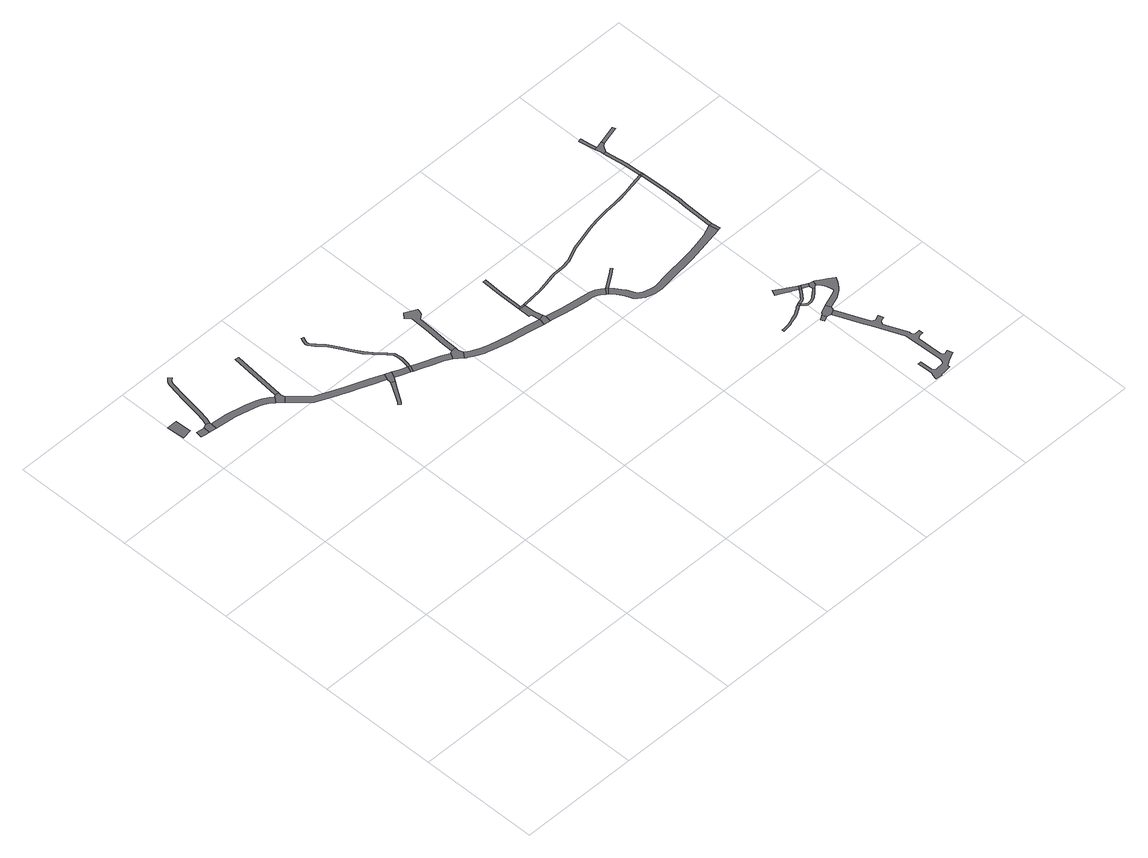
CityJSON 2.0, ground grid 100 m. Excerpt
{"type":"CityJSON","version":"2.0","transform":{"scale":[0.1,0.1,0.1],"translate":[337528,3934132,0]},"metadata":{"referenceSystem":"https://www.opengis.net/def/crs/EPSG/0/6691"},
"CityObjects":{
"road1":{"type":"Road","geometry":[{"type":"MultiSurface","lod":"1","boundaries":[[[0,1,2,3]]]}]},
"road2":{"type":"Road","attributes":{"RoadStructureAttribute.sectionType":"1"},"geometry":[{"type":"MultiSurface","lod":"1","boundaries":[[[4,5,6,7,8,9]]]}]},
"road3":{"type":"Road","geometry":[{"type":"MultiSurface","lod":"1","boundaries":[[[10,9,8,11,12,13]]]}]},
"road4":{"type":"Road","attributes":{"RoadStructureAttribute.sectionType":"1"},"geometry":[{"type":"MultiSurface","lod":"1","boundaries":[[[14,15,16,17,18,19,20,21,22,23,24,25,26,27,28,29,10,13]]]}]},
"road5":{"type":"Road","attributes":{"RoadStructureAttribute.sectionType":"1"},"geometry":[{"type":"MultiSurface","lod":"1","boundaries":[[[30,31,32,33,34,35,12,11,36,37,38,39,40,41,42]]]}]},
"road6":{"type":"Road","geometry":[{"type":"MultiSurface","lod":"1","boundaries":[[[43,44,45,46,30,42,47,48]]]}]},
"road7":{"type":"Road","attributes":{"RoadStructureAttribute.sectionType":"1"},"geometry":[{"type":"MultiSurface","lod":"1","boundaries":[[[49,50,51,52,53,54,46,45]]]}]},
"road8":{"type":"Road","attributes":{"RoadStructureAttribute.sectionType":"1"},"geometry":[{"type":"MultiSurface","lod":"1","boundaries":[[[55,56,57,58,59,60,61,62,63,64,65,66,67,68,69,70,71,72,73,74,43,48]]]}]},
"road9":{"type":"Road","attributes":{"RoadStructureAttribute.sectionType":"1"},"geometry":[{"type":"MultiSurface","lod":"1","boundaries":[[[75,76,77,78,79,80,81,82]]]}]},
"road10":{"type":"Road","geometry":[{"type":"MultiSurface","lod":"1","boundaries":[[[83,84,85,86,67,66,75,82]]]}]},
"road11":{"type":"Road","attributes":{"RoadStructureAttribute.sectionType":"1"},"geometry":[{"type":"MultiSurface","lod":"1","boundaries":[[[87,84,83,88,89,90]]]}]},
"road12":{"type":"Road","attributes":{"RoadStructureAttribute.sectionType":"1"},"geometry":[{"type":"MultiSurface","lod":"1","boundaries":[[[91,92,93,94,95,96,97,98,99,100,101,102,103,104,105,106,107,108,109,110,111,112,113,114,115,116,117,118,119,120,121,122,123,124,125,126,127,128,90]]]}]},
"road13":{"type":"Road","geometry":[{"type":"MultiSurface","lod":"1","boundaries":[[[89,129,91,90]]]}]},
"road14":{"type":"Road","attributes":{"RoadStructureAttribute.sectionType":"1"},"geometry":[{"type":"MultiSurface","lod":"1","boundaries":[[[130,131,91,129,132,133,134,135,136]]]}]},
"road15":{"type":"Road","geometry":[{"type":"MultiSurface","lod":"1","boundaries":[[[135,137,138,139,140,141,142,136]]]}]},
"road16":{"type":"Road","attributes":{"RoadStructureAttribute.sectionType":"1"},"geometry":[{"type":"MultiSurface","lod":"1","boundaries":[[[143,144,145,146,147,148,149,150,151,152,153,154,155,156,157,158,159,142,141]]]}]},
"road17":{"type":"Road","attributes":{"RoadStructureAttribute.sectionType":"1"},"geometry":[{"type":"MultiSurface","lod":"1","boundaries":[[[160,161,162,163,164,165,138,137,166,167,168,169,170,171,172,173,174,175,176,177]]]}]},
"road18":{"type":"Road","geometry":[{"type":"MultiSurface","lod":"1","boundaries":[[[176,178,179,180,181,177]]]}]},
"road19":{"type":"Road","attributes":{"RoadStructureAttribute.sectionType":"1"},"geometry":[{"type":"MultiSurface","lod":"1","boundaries":[[[182,183,184,177,181,185,186,187]]]}]},
"road20":{"type":"Road","geometry":[{"type":"MultiSurface","lod":"1","boundaries":[[[188,189,190,182,187]]]}]},
"road21":{"type":"Road","attributes":{"RoadStructureAttribute.sectionType":"1"},"geometry":[{"type":"MultiSurface","lod":"1","boundaries":[[[191,192,193,194,195,196,190,189]]]}]},
"road22":{"type":"Road","attributes":{"RoadStructureAttribute.sectionType":"1"},"geometry":[{"type":"MultiSurface","lod":"1","boundaries":[[[178,197,198,199,200,201,202,203,204,205,206,207,208,209,210,211,212,179]]]}]},
"road23":{"type":"Road","geometry":[{"type":"MultiSurface","lod":"1","boundaries":[[[213,205,204,214,215,216]]]}]},
"road24":{"type":"Road","attributes":{"RoadStructureAttribute.sectionType":"1"},"geometry":[{"type":"MultiSurface","lod":"1","boundaries":[[[217,218,219,220,213,216]]]}]},
"road25":{"type":"Road","attributes":{"RoadStructureAttribute.sectionType":"1"},"geometry":[{"type":"MultiSurface","lod":"1","boundaries":[[[221,222,223,224,225,226,227,228,229,230,231,232,233,234,235,236,237,238,239,240,241,242,243,244,245,246,247,248,249,250,251,252,253,254,255,256,241,257,258,259,260,261,262,263,264,265,266,267,268,269,270,271,272,273,274,275,276,188,187]]]}]},
"road26":{"type":"Road","geometry":[{"type":"MultiSurface","lod":"1","boundaries":[[[277,278,279,280,281,282,283,284,285,286,287,288,289,290,291,292,293,294,295,296,297,298,299,300,301,302,303]]]}]},
"road27":{"type":"Road","attributes":{"RoadStructureAttribute.sectionType":"1"},"geometry":[{"type":"MultiSurface","lod":"1","boundaries":[[[215,304,305,306,307,308,309,310,311,312,313,314,315,316,317,318,319,320,321,322,323,248,324,325,326,327,328,329,330,331,332,333,334,335,336,337,338,339,340,341,216]]]}]},
"road28":{"type":"Road","geometry":[{"type":"MultiSurface","lod":"1","boundaries":[[[342,343,344,345]]]}]},
"road29":{"type":"Road","geometry":[{"type":"MultiSurface","lod":"1","boundaries":[[[346,347,348,349,277,303]]]}]},
"road30":{"type":"Road","geometry":[{"type":"MultiSurface","lod":"1","boundaries":[[[350,351,352,353,354,345,344,355,356,357,358]]]}]},
"road31":{"type":"Road","geometry":[{"type":"MultiSurface","lod":"1","boundaries":[[[355,359,360,361,362,363,364,365,366,367,368,369,370,371,372,373,374,375,376,377,378,379,380,381,382,383,384,385,386,387,388,389,390,391,392,393,394,395,396,397,398,399,400,401,402,403,404,405,406,407,408,409,410,356]]]}]},
"road32":{"type":"Road","geometry":[{"type":"MultiSurface","lod":"1","boundaries":[[[411,412,413,414,415,416,417,418,419,420,421,422,423,424,425,426,427,348,347]]]}]},
"road33":{"type":"Road","attributes":{"RoadStructureAttribute.sectionType":"1"},"geometry":[{"type":"MultiSurface","lod":"1","boundaries":[[[428,429,430,431,432,433,434,435,436,420]]]}]},
"road34":{"type":"Road","geometry":[{"type":"MultiSurface","lod":"1","boundaries":[[[437,438,439,440,441,442,443,444,445,446,447,448,449,450,347,346,451,452,453,454,455,456,457,458,459,460,461,462,463]]]}]},
"road35":{"type":"Road","geometry":[{"type":"MultiSurface","lod":"1","boundaries":[[[464,428,420,419,465]]]}]},
"road36":{"type":"Road","attributes":{"RoadStructureAttribute.sectionType":"1"},"geometry":[{"type":"MultiSurface","lod":"1","boundaries":[[[466,464,465,467,468,469]]]}]},
"road37":{"type":"Road","geometry":[{"type":"MultiSurface","lod":"1","boundaries":[[[463,470,471,472,473,474,475,476,477,478,469,468,479,480,481,482,437]]]}]},
"road38":{"type":"Road","attributes":{"RoadStructureAttribute.sectionType":"1"},"geometry":[{"type":"MultiSurface","lod":"1","boundaries":[[[357,483,484,485,486,487,488,489,490,491,492,493,494,495,496,497,498,499,475,474,500,501,502,503,504,505,506,507,508,509,510,511,358]]]}]},
"road39":{"type":"Road","geometry":[{"type":"MultiSurface","lod":"1","boundaries":[[[249,248,323,512]]]}]},
"road40":{"type":"Road","geometry":[{"type":"MultiSurface","lod":"1","boundaries":[[[256,513,257,241]]]}]},
"road41":{"type":"Road","attributes":{"RoadStructureAttribute.sectionType":"1"},"geometry":[{"type":"MultiSurface","lod":"1","boundaries":[[[513,514,515,516,517,518,257]]]}]},
"road42":{"type":"Road","attributes":{"RoadStructureAttribute.sectionType":"1"},"geometry":[{"type":"MultiSurface","lod":"1","boundaries":[[[519,520,521,522,523,524]]]}]},
"road43":{"type":"Road","geometry":[{"type":"MultiSurface","lod":"1","boundaries":[[[525,526,519,524,527,517,516,528,529,530]]]}]},
"road44":{"type":"Road","attributes":{"RoadStructureAttribute.sectionType":"1"},"geometry":[{"type":"MultiSurface","lod":"1","boundaries":[[[529,531,532,533,530]]]}]}
},
"vertices":[
[95,3422,0],[90,3556,0],[4,3553,0],[14,3407,0],
[153,3372,0],[114,3378,0],[107,3323,0],[147,3317,0],[176,3314,0],[182,3369,0],
[215,3384,0],[240,3307,0],[246,3362,0],[244,3374,0],
[259,3421,0],[276,3502,0],[299,3648,0],[306,3687,0],[330,3814,0],[337,3837,0],[347,3849,0],[366,3867,0],[345,3889,0],[325,3869,0],[310,3851,0],[301,3822,0],[273,3672,0],[269,3653,0],[246,3507,0],[230,3429,0],
[743,3223,0],[714,3245,0],[666,3274,0],[625,3292,0],[539,3317,0],[384,3347,0],[376,3293,0],[412,3286,0],[526,3263,0],[606,3240,0],[641,3225,0],[683,3200,0],[709,3179,0],
[796,3176,0],[788,3205,0],[791,3229,0],[760,3232,0],[740,3154,0],[756,3138,0],
[806,3379,0],[820,3516,0],[835,3670,0],[805,3673,0],[791,3519,0],[776,3382,0],
[806,3086,0],[810,3082,0],[872,3020,0],[882,3007,0],[902,2988,0],[1033,2930,0],[1059,2918,0],[1091,2905,0],[1138,2885,0],[1230,2848,0],[1313,2815,0],[1418,2774,0],[1438,2825,0],[1333,2866,0],[1159,2936,0],[1055,2980,0],[933,3035,0],[923,3045,0],[913,3057,0],[845,3124,0],
[1416,2738,0],[1353,2629,0],[1311,2566,0],[1301,2555,0],[1316,2534,0],[1330,2550,0],[1404,2659,0],[1444,2719,0],
[1467,2753,0],[1490,2803,0],[1480,2807,0],[1456,2818,0],
[1544,2779,0],[1523,2728,0],[1585,2704,0],[1604,2755,0],
[1623,2748,0],[1632,2783,0],[1639,2812,0],[1642,2847,0],[1640,2872,0],[1632,2909,0],[1602,2952,0],[1532,3028,0],[1490,3082,0],[1445,3155,0],[1414,3213,0],[1379,3282,0],[1354,3320,0],[1307,3371,0],[1277,3410,0],[1274,3418,0],[1274,3422,0],[1278,3442,0],[1293,3475,0],[1275,3483,0],[1259,3448,0],[1254,3424,0],[1254,3414,0],[1260,3401,0],[1291,3358,0],[1339,3307,0],[1362,3272,0],[1396,3204,0],[1427,3145,0],[1473,3070,0],[1517,3015,0],[1556,2973,0],[1586,2940,0],[1614,2900,0],[1621,2869,0],[1622,2848,0],[1619,2815,0],[1612,2786,0],
[1603,2697,0],
[1845,2662,0],[1674,2728,0],[1654,2677,0],[1753,2639,0],[1823,2612,0],[1881,2582,0],[1911,2629,0],
[1945,2531,0],[1980,2574,0],[1971,2609,0],[1970,2624,0],[1970,2639,0],[1931,2640,0],
[1972,2685,0],[1975,2727,0],[1986,2876,0],[1993,3001,0],[1994,3010,0],[2030,3037,0],[2040,3051,0],[2046,3071,0],[2047,3091,0],[1954,3137,0],[1920,3098,0],[1958,3060,0],[1955,3003,0],[1954,2983,0],[1948,2878,0],[1937,2733,0],[1934,2688,0],
[2481,2426,0],[2312,2455,0],[2156,2492,0],[2098,2510,0],[2040,2538,0],[1996,2560,0],[1960,2519,0],[1966,2514,0],[2015,2489,0],[2078,2458,0],[2103,2451,0],[2142,2439,0],[2301,2402,0],[2346,2394,0],[2471,2372,0],[2486,2369,0],[2570,2354,0],[2580,2408,0],
[2621,2345,0],[2631,2399,0],[2629,2405,0],[2626,2418,0],
[2552,2575,0],[2551,2481,0],[2569,2481,0],[2611,2489,0],[2608,2527,0],[2608,2575,0],
[2608,2590,0],[2573,2589,0],[2552,2590,0],
[2574,2630,0],[2577,2779,0],[2585,2943,0],[2561,2945,0],[2553,2780,0],[2552,2633,0],
[2645,2341,0],[2753,2320,0],[2849,2306,0],[2943,2295,0],[2998,2288,0],[3033,2276,0],[3064,2258,0],[3083,2242,0],[3118,2285,0],[3095,2303,0],[3056,2326,0],[3011,2341,0],[2950,2349,0],[2856,2360,0],[2762,2374,0],[2654,2395,0],
[3122,2287,0],[3092,2235,0],[3093,2234,0],[3133,2271,0],
[3243,2344,0],[3290,2381,0],[3278,2396,0],[3231,2360,0],
[2780,2593,0],[2789,2595,0],[2804,2597,0],[2851,2606,0],[2933,2626,0],[2967,2631,0],[3058,2635,0],[3120,2645,0],[3144,2653,0],[3187,2675,0],[3249,2702,0],[3351,2730,0],[3452,2757,0],[3540,2776,0],[3649,2791,0],[3753,2801,0],[3807,2807,0],[3885,2821,0],[3965,2838,0],[4049,2855,0],[4065,2858,0],[4066,2843,0],[4075,2627,0],[4075,2587,0],[4076,2528,0],[4075,2524,0],[4069,2426,0],[4061,2186,0],[4086,2185,0],[4094,2425,0],[4101,2527,0],[4101,2529,0],[4100,2597,0],[4100,2627,0],[4091,2845,0],[4090,2860,0],[4064,2873,0],[3962,2852,0],[3882,2836,0],[3805,2822,0],[3751,2816,0],[3648,2805,0],[3537,2791,0],[3448,2772,0],[3347,2744,0],[3244,2716,0],[3180,2689,0],[3138,2667,0],[3117,2660,0],[3057,2650,0],[2965,2646,0],[2930,2641,0],[2848,2621,0],[2801,2612,0],[2778,2608,0],[2736,2603,0],
[3951,1210,0],[3942,1204,0],[3934,1199,0],[3919,1188,0],[3897,1173,0],[3880,1162,0],[3862,1154,0],[3832,1144,0],[3806,1135,0],[3789,1130,0],[3773,1125,0],[3754,1121,0],[3735,1118,0],[3706,1115,0],[3708,1098,0],[3737,1101,0],[3758,1104,0],[3777,1109,0],[3794,1113,0],[3811,1118,0],[3838,1127,0],[3869,1138,0],[3888,1147,0],[3906,1158,0],[3929,1174,0],[3952,1190,0],[3960,1195,0],
[3102,2224,0],[3119,2206,0],[3156,2153,0],[3160,2144,0],[3188,2080,0],[3209,2055,0],[3255,2023,0],[3294,2010,0],[3336,1999,0],[3358,1997,0],[3394,1997,0],[3513,2013,0],[3738,2043,0],[3808,2054,0],[3817,2056,0],[3834,2060,0],[3857,2064,0],[3910,2075,0],[4067,2107,0],[4074,2108,0],[3966,2144,0],[3899,2129,0],[3836,2116,0],[3817,2112,0],[3802,2109,0],[3798,2108,0],[3730,2097,0],[3503,2067,0],[3390,2052,0],[3361,2052,0],[3345,2054,0],[3309,2063,0],[3280,2073,0],[3246,2096,0],[3236,2109,0],[3209,2171,0],[3204,2180,0],[3162,2240,0],
[3966,992,0],[3979,965,0],[4018,985,0],[4001,1013,0],
[3965,1190,0],[3976,1200,0],[3971,1217,0],[3960,1214,0],
[4059,1052,0],[4037,1042,0],[4023,1036,0],[4018,1031,0],[4015,1021,0],[4054,974,0],[4094,995,0],[4105,1023,0],[4086,1064,0],
[4151,749,0],[4175,692,0],[4274,455,0],[4278,369,0],[4282,317,0],[4283,306,0],[4284,270,0],[4288,141,0],[4288,125,0],[4285,115,0],[4274,90,0],[4268,84,0],[4201,76,0],[4177,96,0],[4173,205,0],[4146,203,0],[4150,74,0],[4148,67,0],[4137,31,0],[4132,12,0],[4169,9,0],[4184,8,0],[4186,14,0],[4194,16,0],[4214,17,0],[4235,20,0],[4280,24,0],[4280,46,0],[4289,51,0],[4323,72,0],[4395,108,0],[4379,149,0],[4352,139,0],[4327,157,0],[4324,261,0],[4323,307,0],[4323,309,0],[4323,371,0],[4348,388,0],[4380,389,0],[4379,421,0],[4343,420,0],[4320,439,0],[4319,465,0],[4242,649,0],[4255,677,0],[4274,684,0],[4293,691,0],[4279,730,0],[4238,714,0],[4210,725,0],[4193,767,0],
[3984,1203,0],[4004,1208,0],[4012,1212,0],[4018,1215,0],[4025,1221,0],[4037,1237,0],[4042,1243,0],[4044,1246,0],[4082,1293,0],[4068,1303,0],[4039,1266,0],[4020,1244,0],[4020,1243,0],[4012,1233,0],[4008,1229,0],[4005,1227,0],[3998,1225,0],
[4086,1333,0],[4071,1342,0],[4014,1376,0],[4006,1381,0],[3929,1434,0],[3905,1386,0],[3944,1370,0],[4017,1329,0],[4022,1326,0],
[4141,1242,0],[4131,1232,0],[4129,1230,0],[4107,1211,0],[4081,1190,0],[4076,1187,0],[4059,1176,0],[4044,1170,0],[4037,1168,0],[4031,1167,0],[4022,1167,0],[4012,1170,0],[4004,1173,0],[3997,1178,0],[3988,1166,0],[3996,1160,0],[4007,1156,0],[4019,1153,0],[4032,1153,0],[4040,1154,0],[4049,1156,0],[4066,1163,0],[4087,1176,0],[4089,1178,0],[4117,1200,0],[4141,1221,0],[4151,1232,0],
[4101,1324,0],[4084,1296,0],
[4110,1318,0],[4086,1295,0],[4138,1271,0],[4152,1297,0],
[4159,1239,0],[4162,1242,0],[4171,1246,0],[4176,1249,0],[4180,1251,0],[4193,1285,0],[4186,1288,0],[4160,1294,0],[4159,1294,0],[4141,1265,0],[4143,1256,0],[4143,1252,0],[4143,1249,0],
[4202,1058,0],[4203,1059,0],[4251,1093,0],[4272,1112,0],[4277,1116,0],[4309,1159,0],[4331,1194,0],[4331,1198,0],[4330,1201,0],[4285,1231,0],[4272,1240,0],[4271,1241,0],[4235,1260,0],[4219,1271,0],[4211,1277,0],[4209,1278,0],[4199,1283,0],[4182,1249,0],[4184,1249,0],[4186,1247,0],[4190,1242,0],[4190,1241,0],[4196,1233,0],[4219,1197,0],[4222,1183,0],[4234,1130,0],[4231,1124,0],[4223,1116,0],[4166,1095,0],
[4098,2112,0],
[4089,2875,0],
[4087,2900,0],[4078,3021,0],[4055,3199,0],[4030,3195,0],[4053,3019,0],
[4041,3276,0],[4029,3334,0],[4017,3412,0],[3992,3408,0],[4004,3330,0],[4017,3271,0],
[4056,3276,0],[4049,3274,0],[4027,3224,0],[4081,3246,0],[4104,3264,0],[4098,3287,0],
[4262,3306,0],[4251,3331,0],[4105,3288,0]
]}
